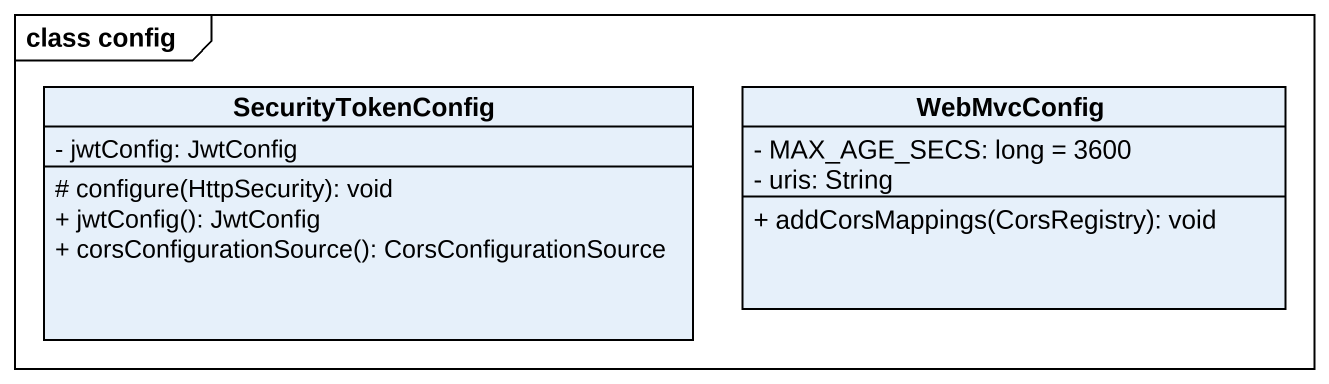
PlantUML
@startuml
mainframe class config
hide circle
hide empty members
skinparam classAttributeIconSize 0
class SecurityTokenConfig {
  - jwtConfig: JwtConfig
  # configure(HttpSecurity): void
  + jwtConfig(): JwtConfig
  + corsConfigurationSource(): CorsConfigurationSource
}
class WebMvcConfig {
  - MAX_AGE_SECS: long = 3600
  - uris: String
  + addCorsMappings(CorsRegistry): void
}
@enduml
